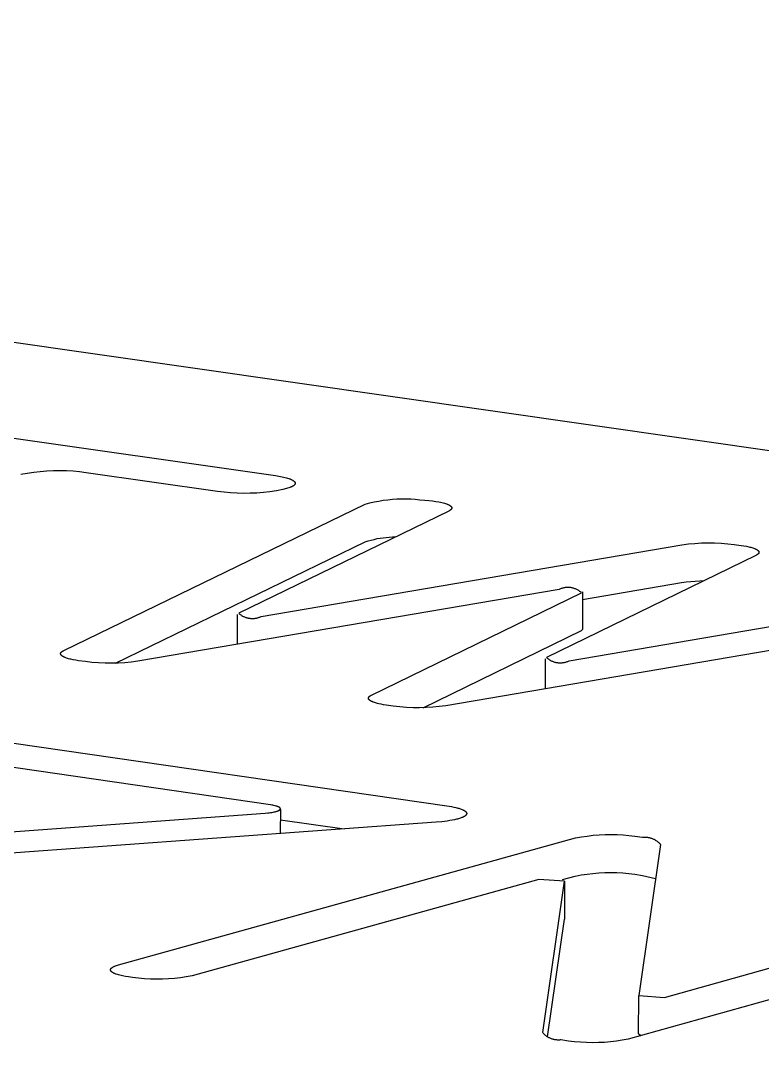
# Model space of a CAD drawing. Header units: millimetres. Extents: x -1283 to 2747, y -259 to 2557.
# Drawn here: x -11.62 to 5.67, y 884.06 to 908.29 of the extents above; entities that cross this region are included whole.
import ezdxf

# ---------------------------------------------------------------- set-up
doc = ezdxf.new("R2010")
doc.units = ezdxf.units.MM
doc.header["$MEASUREMENT"] = 0
doc.layers.add('Utwórz2D linie widoczne', color=7, linetype='Continuous', true_color=0x000000)

msp = doc.modelspace()

# ---------------------------------------------------------------- linework, layer by layer
at = {"layer": 'Utwórz2D linie widoczne'}
for p, q in [((133.445, 880.015), (-137.206, 918.732)), ((-15.465, 899.093), (-5.681, 897.689)), ((-11.473, 897.74), (-11.624, 897.712)), ((-11.322, 897.762), (-11.473, 897.74)), ((-11.169, 897.78), (-11.322, 897.762)), ((-11.017, 897.792), (-11.169, 897.78)), ((-10.864, 897.799), (-11.017, 897.792)), ((-10.71, 897.801), (-10.864, 897.799)), ((-10.557, 897.798), (-10.71, 897.801)), ((-10.404, 897.79), (-10.557, 897.798)), ((-10.251, 897.777), (-10.404, 897.79)), ((-10.099, 897.758), (-10.251, 897.777)), ((-7.035, 897.318), (-10.099, 897.758)), ((-5.681, 897.689), (-5.604, 897.677)), ((-5.604, 897.677), (-5.53, 897.663)), ((-5.53, 897.663), (-5.495, 897.656)), ((-5.495, 897.656), (-5.461, 897.647)), ((-5.461, 897.647), (-5.428, 897.639)), ((-5.428, 897.639), (-5.398, 897.63)), ((-5.398, 897.63), (-5.369, 897.621)), ((-5.372, 897.404), (-5.398, 897.395)), ((-5.347, 897.412), (-5.372, 897.404)), ((-5.369, 897.621), (-5.356, 897.616)), ((-5.356, 897.616), (-5.343, 897.611)), ((-5.336, 897.417), (-5.347, 897.412)), ((-5.343, 897.611), (-5.331, 897.606)), ((-5.324, 897.421), (-5.336, 897.417)), ((-5.331, 897.606), (-5.319, 897.601)), ((-5.314, 897.426), (-5.324, 897.421)), ((-5.319, 897.601), (-5.308, 897.596)), ((-5.304, 897.431), (-5.314, 897.426)), ((-5.308, 897.596), (-5.297, 897.591)), ((-5.294, 897.436), (-5.304, 897.431)), ((-5.297, 897.591), (-5.287, 897.586)), ((-5.285, 897.44), (-5.294, 897.436)), ((-5.287, 897.586), (-5.283, 897.583)), ((-5.276, 897.445), (-5.285, 897.44)), ((-5.283, 897.583), (-5.278, 897.581)), ((-5.278, 897.581), (-5.274, 897.578)), ((-5.272, 897.448), (-5.276, 897.445)), ((-5.274, 897.578), (-5.27, 897.575)), ((-5.268, 897.45), (-5.272, 897.448)), ((-5.27, 897.575), (-5.266, 897.573)), ((-5.264, 897.453), (-5.268, 897.45)), ((-5.266, 897.573), (-5.262, 897.57)), ((-5.261, 897.455), (-5.264, 897.453)), ((-5.262, 897.57), (-5.258, 897.567)), ((-5.257, 897.458), (-5.261, 897.455)), ((-5.258, 897.567), (-5.255, 897.564)), ((-5.254, 897.461), (-5.257, 897.458)), ((-5.255, 897.564), (-5.251, 897.562)), ((-5.251, 897.463), (-5.254, 897.461)), ((-5.251, 897.562), (-5.248, 897.559)), ((-5.248, 897.466), (-5.251, 897.463)), ((-5.248, 897.559), (-5.245, 897.556)), ((-5.245, 897.468), (-5.248, 897.466)), ((-5.245, 897.556), (-5.242, 897.554)), ((-5.242, 897.471), (-5.245, 897.468)), ((-5.242, 897.554), (-5.241, 897.552)), ((-5.24, 897.474), (-5.242, 897.471)), ((-5.241, 897.552), (-5.24, 897.551)), ((-5.24, 897.551), (-5.238, 897.549)), ((-5.238, 897.475), (-5.24, 897.474)), ((-5.238, 897.549), (-5.237, 897.548)), ((-5.237, 897.476), (-5.238, 897.475)), ((-5.237, 897.548), (-5.236, 897.547)), ((-5.236, 897.478), (-5.237, 897.476)), ((-5.236, 897.547), (-5.235, 897.545)), ((-5.235, 897.479), (-5.236, 897.478)), ((-5.235, 897.545), (-5.234, 897.544)), ((-5.234, 897.48), (-5.235, 897.479)), ((-5.234, 897.544), (-5.233, 897.542)), ((-5.233, 897.482), (-5.234, 897.48)), ((-5.233, 897.542), (-5.232, 897.541)), ((-5.232, 897.483), (-5.233, 897.482)), ((-5.232, 897.541), (-5.231, 897.54)), ((-5.231, 897.484), (-5.232, 897.483)), ((-5.231, 897.54), (-5.23, 897.538)), ((-5.23, 897.486), (-5.231, 897.484)), ((-5.23, 897.538), (-5.229, 897.537)), ((-5.229, 897.489), (-5.23, 897.487)), ((-5.23, 897.487), (-5.23, 897.486)), ((-5.229, 897.537), (-5.229, 897.536)), ((-5.229, 897.536), (-5.228, 897.534)), ((-5.228, 897.49), (-5.229, 897.489)), ((-5.228, 897.534), (-5.227, 897.533)), ((-5.227, 897.491), (-5.228, 897.49)), ((-5.227, 897.533), (-5.226, 897.531)), ((-5.226, 897.494), (-5.227, 897.493)), ((-5.227, 897.493), (-5.227, 897.491)), ((-5.226, 897.531), (-5.226, 897.53)), ((-5.226, 897.53), (-5.225, 897.529)), ((-5.225, 897.495), (-5.226, 897.494)), ((-5.225, 897.529), (-5.225, 897.527)), ((-5.225, 897.527), (-5.224, 897.526)), ((-5.224, 897.498), (-5.225, 897.497)), ((-5.225, 897.497), (-5.225, 897.495)), ((-5.224, 897.526), (-5.224, 897.524)), ((-5.224, 897.524), (-5.224, 897.523)), ((-5.224, 897.523), (-5.223, 897.522)), ((-5.223, 897.502), (-5.224, 897.501)), ((-5.224, 897.501), (-5.224, 897.499)), ((-5.224, 897.499), (-5.224, 897.498)), ((-5.223, 897.522), (-5.223, 897.52)), ((-5.223, 897.52), (-5.223, 897.519)), ((-5.223, 897.519), (-5.222, 897.517)), ((-5.222, 897.508), (-5.223, 897.506)), ((-5.223, 897.506), (-5.223, 897.505)), ((-5.223, 897.505), (-5.223, 897.504)), ((-5.223, 897.504), (-5.223, 897.502)), ((-5.222, 897.517), (-5.222, 897.516)), ((-5.222, 897.516), (-5.222, 897.515)), ((-5.222, 897.515), (-5.222, 897.513)), ((-5.222, 897.513), (-5.222, 897.512)), ((-5.222, 897.512), (-5.222, 897.511)), ((-5.222, 897.511), (-5.222, 897.509)), ((-5.222, 897.509), (-5.222, 897.508)), ((-6.883, 897.3), (-7.035, 897.318)), ((-6.73, 897.286), (-6.883, 897.3)), ((-6.577, 897.278), (-6.73, 897.286)), ((-6.424, 897.275), (-6.577, 897.278)), ((-6.27, 897.277), (-6.424, 897.275)), ((-6.117, 897.284), (-6.27, 897.277)), ((-5.964, 897.297), (-6.117, 897.284)), ((-5.812, 897.314), (-5.964, 897.297)), ((-5.66, 897.337), (-5.812, 897.314)), ((-5.509, 897.364), (-5.66, 897.337)), ((-5.425, 897.388), (-5.509, 897.364)), ((-5.398, 897.395), (-5.425, 897.388)), ((-10.622, 893.611), (-3.587, 897.024)), ((-3.587, 897.024), (-3.484, 897.052)), ((-3.484, 897.052), (-3.379, 897.076)), ((-3.379, 897.076), (-3.274, 897.097)), ((-3.274, 897.097), (-3.169, 897.114)), ((-3.169, 897.114), (-3.063, 897.128)), ((-3.063, 897.128), (-2.956, 897.139)), ((-2.956, 897.139), (-2.849, 897.146)), ((-2.849, 897.146), (-2.742, 897.149)), ((-2.742, 897.149), (-2.635, 897.149)), ((-2.635, 897.149), (-2.528, 897.146)), ((-2.528, 897.146), (-2.421, 897.139)), ((-2.421, 897.139), (-2.315, 897.128)), ((-2.315, 897.128), (-2.195, 897.119)), ((-2.195, 897.119), (-2.108, 897.111)), ((-2.108, 897.111), (-2.023, 897.101)), ((-2.023, 897.101), (-1.944, 897.089)), ((-1.944, 897.089), (-1.869, 897.076)), ((-1.869, 897.076), (-1.835, 897.069)), ((-1.835, 897.069), (-1.802, 897.062)), ((-1.802, 897.062), (-1.771, 897.054)), ((-1.771, 897.054), (-1.743, 897.046)), ((-1.743, 897.046), (-1.716, 897.038)), ((-1.716, 897.038), (-1.692, 897.03)), ((-1.692, 897.03), (-1.68, 897.026)), ((-1.68, 897.026), (-1.669, 897.021)), ((-1.669, 897.021), (-1.659, 897.017)), ((-1.659, 897.017), (-1.65, 897.013)), ((-1.65, 897.013), (-1.64, 897.008)), ((-1.64, 897.008), (-1.632, 897.004)), ((-1.632, 897.004), (-1.624, 896.999)), ((-1.624, 896.999), (-1.62, 896.997)), ((-1.62, 896.997), (-1.616, 896.995)), ((-1.616, 896.995), (-1.612, 896.993)), ((-1.612, 896.993), (-1.609, 896.99)), ((-1.609, 896.99), (-1.606, 896.988)), ((-1.606, 896.988), (-1.602, 896.986)), ((-1.602, 896.986), (-1.599, 896.983)), ((-1.599, 896.983), (-1.596, 896.981)), ((-1.596, 896.981), (-1.594, 896.979)), ((-1.594, 896.979), (-1.591, 896.976)), ((-1.591, 896.976), (-1.589, 896.974)), ((-1.589, 896.974), (-1.586, 896.972)), ((-1.586, 896.972), (-1.585, 896.97)), ((-1.585, 896.97), (-1.584, 896.969)), ((-1.584, 896.969), (-1.583, 896.968)), ((-1.583, 896.968), (-1.582, 896.967)), ((-1.582, 896.967), (-1.581, 896.966)), ((-1.581, 896.966), (-1.58, 896.964)), ((-1.58, 896.964), (-1.579, 896.963)), ((-1.579, 896.963), (-1.578, 896.962)), ((-1.578, 896.962), (-1.578, 896.961)), ((-1.578, 896.961), (-1.577, 896.96)), ((-1.577, 896.96), (-1.576, 896.958)), ((-1.576, 896.958), (-1.575, 896.957)), ((-1.575, 896.957), (-1.575, 896.956)), ((-1.575, 896.956), (-1.574, 896.955)), ((-1.574, 896.955), (-1.573, 896.954)), ((-1.573, 896.918), (-1.574, 896.917)), ((-1.573, 896.954), (-1.573, 896.952)), ((-1.573, 896.952), (-1.572, 896.951)), ((-1.572, 896.92), (-1.573, 896.918)), ((-1.572, 896.951), (-1.572, 896.95)), ((-1.572, 896.95), (-1.571, 896.949)), ((-1.571, 896.923), (-1.572, 896.922)), ((-1.572, 896.922), (-1.572, 896.921)), ((-1.572, 896.921), (-1.572, 896.92)), ((-1.571, 896.949), (-1.571, 896.948)), ((-1.571, 896.948), (-1.571, 896.946)), ((-1.571, 896.946), (-1.57, 896.945)), ((-1.57, 896.926), (-1.571, 896.924)), ((-1.571, 896.924), (-1.571, 896.923)), ((-1.57, 896.945), (-1.57, 896.944)), ((-1.57, 896.944), (-1.57, 896.943)), ((-1.57, 896.943), (-1.57, 896.941)), ((-1.57, 896.941), (-1.569, 896.94)), ((-1.569, 896.93), (-1.57, 896.929)), ((-1.57, 896.929), (-1.57, 896.928)), ((-1.57, 896.928), (-1.57, 896.927)), ((-1.57, 896.927), (-1.57, 896.926)), ((-1.569, 896.94), (-1.569, 896.939)), ((-1.569, 896.939), (-1.569, 896.938)), ((-1.569, 896.938), (-1.569, 896.937)), ((-1.569, 896.937), (-1.569, 896.935)), ((-1.569, 896.935), (-1.569, 896.934)), ((-1.569, 896.934), (-1.569, 896.933)), ((-1.569, 896.933), (-1.569, 896.932)), ((-1.569, 896.932), (-1.569, 896.93)), ((-1.641, 896.863), (-6.541, 894.481)), ((-1.632, 896.867), (-1.641, 896.863)), ((-1.624, 896.872), (-1.632, 896.867)), ((-1.62, 896.874), (-1.624, 896.872)), ((-1.616, 896.876), (-1.62, 896.874)), ((-1.613, 896.878), (-1.616, 896.876)), ((-1.609, 896.881), (-1.613, 896.878)), ((-1.606, 896.883), (-1.609, 896.881)), ((-1.603, 896.885), (-1.606, 896.883)), ((-1.6, 896.888), (-1.603, 896.885)), ((-1.597, 896.89), (-1.6, 896.888)), ((-1.594, 896.892), (-1.597, 896.89)), ((-1.591, 896.895), (-1.594, 896.892)), ((-1.589, 896.897), (-1.591, 896.895)), ((-1.587, 896.899), (-1.589, 896.897)), ((-1.584, 896.902), (-1.587, 896.899)), ((-1.583, 896.903), (-1.584, 896.902)), ((-1.582, 896.904), (-1.583, 896.903)), ((-1.581, 896.905), (-1.582, 896.904)), ((-1.58, 896.906), (-1.581, 896.905)), ((-1.579, 896.908), (-1.58, 896.906)), ((-1.578, 896.91), (-1.579, 896.909)), ((-1.579, 896.909), (-1.579, 896.908)), ((-1.577, 896.911), (-1.578, 896.91)), ((-1.576, 896.912), (-1.577, 896.911)), ((-1.575, 896.914), (-1.576, 896.912)), ((-1.574, 896.916), (-1.575, 896.915)), ((-1.575, 896.915), (-1.575, 896.914)), ((-1.574, 896.917), (-1.574, 896.916)), ((-3.453, 896.187), (-3.383, 896.204)), ((-3.383, 896.204), (-3.313, 896.22)), ((-3.313, 896.22), (-3.242, 896.233)), ((-3.242, 896.233), (-3.17, 896.243)), ((-3.17, 896.243), (-3.099, 896.251)), ((-3.099, 896.251), (-3.027, 896.256)), ((-3.027, 896.256), (-2.954, 896.259)), ((-2.954, 896.259), (-2.882, 896.26)), ((-9.415, 893.316), (-3.591, 896.144)), ((-6.02, 894.406), (3.798, 896.078)), ((-3.591, 896.144), (-3.523, 896.167)), ((-3.523, 896.167), (-3.453, 896.187)), ((3.798, 896.078), (3.95, 896.097)), ((3.95, 896.097), (4.102, 896.111)), ((4.102, 896.111), (4.255, 896.12)), ((4.255, 896.12), (4.408, 896.124)), ((4.408, 896.124), (4.561, 896.122)), ((4.561, 896.122), (4.714, 896.116)), ((4.714, 896.116), (4.867, 896.103)), ((4.867, 896.103), (5.019, 896.086)), ((5.019, 896.086), (5.181, 896.063)), ((5.181, 896.063), (5.243, 896.053)), ((5.243, 896.053), (5.302, 896.043)), ((5.302, 896.043), (5.357, 896.031)), ((5.357, 896.031), (5.383, 896.024)), ((5.383, 896.024), (5.408, 896.018)), ((5.408, 896.018), (5.432, 896.011)), ((5.432, 896.011), (5.455, 896.004)), ((5.455, 896.004), (5.476, 895.997)), ((5.476, 895.997), (5.495, 895.989)), ((5.495, 895.989), (5.505, 895.985)), ((5.505, 895.985), (5.513, 895.981)), ((5.513, 895.981), (5.522, 895.977)), ((5.522, 895.977), (5.53, 895.974)), ((5.53, 895.974), (5.537, 895.97)), ((5.537, 895.97), (5.544, 895.966)), ((5.544, 895.966), (5.551, 895.962)), ((5.551, 895.962), (5.554, 895.959)), ((5.554, 895.959), (5.557, 895.957)), ((5.557, 895.957), (5.56, 895.955)), ((5.56, 895.955), (5.563, 895.953)), ((5.563, 895.953), (5.566, 895.951)), ((5.566, 895.951), (5.569, 895.949)), ((5.569, 895.949), (5.571, 895.947)), ((5.526, 895.83), (0.643, 893.448)), ((5.533, 895.833), (5.526, 895.83)), ((5.54, 895.837), (5.533, 895.833)), ((5.546, 895.84), (5.54, 895.837)), ((5.552, 895.844), (5.546, 895.84)), ((5.558, 895.848), (5.552, 895.844)), ((5.561, 895.85), (5.558, 895.848)), ((5.563, 895.852), (5.561, 895.85)), ((5.566, 895.853), (5.563, 895.852)), ((5.568, 895.855), (5.566, 895.853)), ((5.571, 895.857), (5.568, 895.855)), ((5.571, 895.947), (5.574, 895.945)), ((5.573, 895.859), (5.571, 895.857)), ((5.575, 895.861), (5.573, 895.859)), ((5.574, 895.945), (5.576, 895.943)), ((5.577, 895.863), (5.575, 895.861)), ((5.576, 895.943), (5.578, 895.941)), ((5.579, 895.865), (5.577, 895.863)), ((5.578, 895.941), (5.58, 895.939)), ((5.581, 895.867), (5.579, 895.865)), ((5.58, 895.939), (5.582, 895.937)), ((5.583, 895.869), (5.581, 895.867)), ((5.582, 895.937), (5.584, 895.935)), ((5.585, 895.871), (5.583, 895.869)), ((5.584, 895.935), (5.586, 895.933)), ((5.586, 895.873), (5.585, 895.871)), ((5.586, 895.933), (5.586, 895.932)), ((5.586, 895.932), (5.587, 895.931)), ((5.588, 895.875), (5.586, 895.873)), ((5.587, 895.931), (5.588, 895.929)), ((5.588, 895.929), (5.589, 895.928)), ((5.589, 895.877), (5.588, 895.876)), ((5.588, 895.876), (5.588, 895.875)), ((5.589, 895.928), (5.589, 895.927)), ((5.589, 895.927), (5.59, 895.926)), ((5.59, 895.878), (5.589, 895.877)), ((5.59, 895.926), (5.591, 895.925)), ((5.591, 895.88), (5.59, 895.879)), ((5.59, 895.879), (5.59, 895.878)), ((5.591, 895.925), (5.591, 895.924)), ((5.591, 895.924), (5.592, 895.923)), ((5.592, 895.882), (5.591, 895.881)), ((5.591, 895.881), (5.591, 895.88)), ((5.592, 895.923), (5.592, 895.922)), ((5.592, 895.922), (5.593, 895.921)), ((5.593, 895.883), (5.592, 895.882)), ((5.593, 895.921), (5.593, 895.92)), ((5.593, 895.92), (5.594, 895.919)), ((5.594, 895.885), (5.593, 895.884)), ((5.593, 895.884), (5.593, 895.883)), ((5.594, 895.919), (5.594, 895.918)), ((5.594, 895.918), (5.595, 895.917)), ((5.595, 895.888), (5.594, 895.887)), ((5.594, 895.887), (5.594, 895.886)), ((5.594, 895.886), (5.594, 895.885)), ((5.595, 895.917), (5.595, 895.916)), ((5.595, 895.916), (5.595, 895.915)), ((5.595, 895.915), (5.596, 895.914)), ((5.596, 895.89), (5.595, 895.889)), ((5.595, 895.889), (5.595, 895.888)), ((5.596, 895.914), (5.596, 895.913)), ((5.596, 895.913), (5.596, 895.912)), ((5.596, 895.912), (5.597, 895.911)), ((5.597, 895.894), (5.596, 895.893)), ((5.596, 895.893), (5.596, 895.892)), ((5.596, 895.892), (5.596, 895.891)), ((5.596, 895.891), (5.596, 895.89)), ((5.597, 895.911), (5.597, 895.91)), ((5.597, 895.91), (5.597, 895.909)), ((5.597, 895.909), (5.597, 895.908)), ((5.597, 895.908), (5.597, 895.907)), ((5.597, 895.907), (5.597, 895.905)), ((5.597, 895.905), (5.597, 895.904)), ((5.597, 895.904), (5.597, 895.903)), ((5.597, 895.903), (5.597, 895.902)), ((5.597, 895.902), (5.597, 895.901)), ((5.597, 895.901), (5.597, 895.9)), ((5.597, 895.9), (5.597, 895.899)), ((5.597, 895.899), (5.597, 895.898)), ((5.597, 895.898), (5.597, 895.897)), ((5.597, 895.897), (5.597, 895.896)), ((5.597, 895.896), (5.597, 895.895)), ((5.597, 895.895), (5.597, 895.894)), ((3.898, 895.212), (4.004, 895.224)), ((4.004, 895.224), (4.11, 895.233)), ((4.11, 895.233), (4.216, 895.239)), ((4.216, 895.239), (4.322, 895.242)), ((0.936, 895.036), (-8.893, 893.361)), ((0.951, 895.043), (0.936, 895.036)), ((0.966, 895.049), (0.951, 895.043)), ((0.981, 895.055), (0.966, 895.049)), ((0.997, 895.061), (0.981, 895.055)), ((1.013, 895.065), (0.997, 895.061)), ((1.028, 895.07), (1.013, 895.065)), ((1.045, 895.073), (1.028, 895.07)), ((1.061, 895.076), (1.045, 895.073)), ((1.077, 895.079), (1.061, 895.076)), ((1.093, 895.081), (1.077, 895.079)), ((1.11, 895.082), (1.093, 895.081)), ((1.126, 895.083), (1.11, 895.082)), ((1.143, 895.083), (1.126, 895.083)), ((1.159, 895.083), (1.143, 895.083)), ((1.175, 895.082), (1.159, 895.083)), ((1.166, 893.373), (10.992, 895.051)), ((1.192, 895.08), (1.175, 895.082)), ((1.208, 895.078), (1.192, 895.08)), ((1.224, 895.076), (1.208, 895.078)), ((1.241, 895.073), (1.224, 895.076)), ((1.257, 895.069), (1.241, 895.073)), ((1.273, 895.064), (1.257, 895.069)), ((1.288, 895.06), (1.273, 895.064)), ((1.304, 895.054), (1.288, 895.06)), ((1.319, 895.048), (1.304, 895.054)), ((1.334, 895.042), (1.319, 895.048)), ((1.349, 895.035), (1.334, 895.042)), ((1.364, 895.027), (1.349, 895.035)), ((1.378, 895.019), (1.364, 895.027)), ((1.392, 895.011), (1.378, 895.019)), ((1.406, 895.002), (1.392, 895.011)), ((1.42, 894.992), (1.406, 895.002)), ((1.433, 894.982), (1.42, 894.992)), ((1.445, 894.972), (1.433, 894.982)), ((1.482, 894.982), (1.477, 894.105)), ((1.481, 894.803), (3.793, 895.197)), ((3.793, 895.197), (3.898, 895.212)), ((-3.441, 892.575), (1.458, 894.961)), ((1.458, 894.961), (1.445, 894.972)), ((12.39, 894.731), (-1.708, 892.325)), ((-6.569, 893.757), (-6.566, 894.455)), ((-6.541, 894.481), (-6.529, 894.471)), ((-6.529, 894.471), (-6.517, 894.46)), ((-6.517, 894.46), (-6.504, 894.451)), ((-6.504, 894.451), (-6.491, 894.441)), ((-6.491, 894.441), (-6.478, 894.433)), ((-6.478, 894.433), (-6.464, 894.424)), ((-6.464, 894.424), (-6.45, 894.416)), ((-6.45, 894.416), (-6.436, 894.409)), ((-6.436, 894.409), (-6.422, 894.402)), ((-6.422, 894.402), (-6.407, 894.396)), ((-6.407, 894.396), (-6.392, 894.39)), ((-6.392, 894.39), (-6.377, 894.384)), ((-6.377, 894.384), (-6.362, 894.379)), ((-6.362, 894.379), (-6.347, 894.375)), ((-6.347, 894.375), (-6.331, 894.371)), ((-6.331, 894.371), (-6.316, 894.368)), ((-6.316, 894.368), (-6.3, 894.365)), ((-6.3, 894.365), (-6.284, 894.363)), ((-6.284, 894.363), (-6.268, 894.361)), ((-6.268, 894.361), (-6.252, 894.36)), ((-6.252, 894.36), (-6.236, 894.359)), ((-6.236, 894.359), (-6.22, 894.359)), ((-6.22, 894.359), (-6.204, 894.359)), ((-6.204, 894.359), (-6.188, 894.36)), ((-6.188, 894.36), (-6.172, 894.362)), ((-6.172, 894.362), (-6.157, 894.364)), ((-6.157, 894.364), (-6.141, 894.366)), ((-6.141, 894.366), (-6.125, 894.37)), ((-6.125, 894.37), (-6.11, 894.373)), ((-6.11, 894.373), (-6.094, 894.377)), ((-6.094, 894.377), (-6.079, 894.382)), ((-6.079, 894.382), (-6.064, 894.387)), ((-6.064, 894.387), (-6.049, 894.393)), ((-6.049, 894.393), (-6.034, 894.399)), ((-6.034, 894.399), (-6.02, 894.406)), ((-2.239, 892.279), (1.453, 894.079)), ((1.453, 894.079), (1.477, 894.105)), ((-10.695, 893.544), (-10.694, 893.545)), ((-10.695, 893.543), (-10.695, 893.544)), ((-10.695, 893.542), (-10.695, 893.543)), ((-10.695, 893.541), (-10.695, 893.542)), ((-10.695, 893.54), (-10.695, 893.541)), ((-10.695, 893.539), (-10.695, 893.54)), ((-10.695, 893.538), (-10.695, 893.539)), ((-10.695, 893.537), (-10.695, 893.538)), ((-10.695, 893.536), (-10.695, 893.537)), ((-10.695, 893.535), (-10.695, 893.536)), ((-10.695, 893.533), (-10.695, 893.535)), ((-10.695, 893.532), (-10.695, 893.533)), ((-10.695, 893.531), (-10.695, 893.532)), ((-10.695, 893.53), (-10.695, 893.531)), ((-10.694, 893.529), (-10.695, 893.53)), ((-10.694, 893.548), (-10.693, 893.549)), ((-10.694, 893.547), (-10.694, 893.548)), ((-10.694, 893.546), (-10.694, 893.547)), ((-10.694, 893.545), (-10.694, 893.546)), ((-10.694, 893.528), (-10.694, 893.529)), ((-10.694, 893.527), (-10.694, 893.528)), ((-10.694, 893.526), (-10.694, 893.527)), ((-10.693, 893.551), (-10.692, 893.552)), ((-10.693, 893.55), (-10.693, 893.551)), ((-10.693, 893.549), (-10.693, 893.55)), ((-10.692, 893.553), (-10.691, 893.554)), ((-10.692, 893.552), (-10.692, 893.553)), ((-10.691, 893.555), (-10.69, 893.556)), ((-10.691, 893.554), (-10.691, 893.555)), ((-10.69, 893.557), (-10.689, 893.558)), ((-10.69, 893.556), (-10.69, 893.557)), ((-10.689, 893.559), (-10.688, 893.56)), ((-10.689, 893.558), (-10.689, 893.559)), ((-10.688, 893.561), (-10.687, 893.562)), ((-10.688, 893.56), (-10.688, 893.561)), ((-10.687, 893.562), (-10.686, 893.563)), ((-10.686, 893.564), (-10.685, 893.565)), ((-10.686, 893.563), (-10.686, 893.564)), ((-10.685, 893.565), (-10.683, 893.567)), ((-10.683, 893.567), (-10.682, 893.569)), ((-10.682, 893.569), (-10.68, 893.571)), ((-10.68, 893.571), (-10.678, 893.573)), ((-10.678, 893.573), (-10.676, 893.575)), ((-10.676, 893.575), (-10.674, 893.577)), ((-10.674, 893.577), (-10.672, 893.579)), ((-10.672, 893.579), (-10.67, 893.581)), ((-10.67, 893.581), (-10.668, 893.583)), ((-10.668, 893.583), (-10.665, 893.585)), ((-10.665, 893.585), (-10.663, 893.587)), ((-10.663, 893.587), (-10.66, 893.589)), ((-10.66, 893.589), (-10.657, 893.591)), ((-10.657, 893.591), (-10.655, 893.593)), ((-10.655, 893.593), (-10.649, 893.596)), ((-10.649, 893.596), (-10.643, 893.6)), ((-10.643, 893.6), (-10.636, 893.604)), ((-10.636, 893.604), (-10.63, 893.607)), ((-10.63, 893.607), (-10.622, 893.611)), ((-10.693, 893.525), (-10.694, 893.526)), ((-10.693, 893.524), (-10.693, 893.525)), ((-10.693, 893.523), (-10.693, 893.524)), ((-10.692, 893.522), (-10.693, 893.523)), ((-10.692, 893.521), (-10.692, 893.522)), ((-10.691, 893.52), (-10.692, 893.521)), ((-10.691, 893.519), (-10.691, 893.52)), ((-10.69, 893.518), (-10.691, 893.519)), ((-10.69, 893.517), (-10.69, 893.518)), ((-10.689, 893.516), (-10.69, 893.517)), ((-10.689, 893.515), (-10.689, 893.516)), ((-10.688, 893.514), (-10.689, 893.515)), ((-10.687, 893.512), (-10.688, 893.514)), ((-10.687, 893.511), (-10.687, 893.512)), ((-10.686, 893.51), (-10.687, 893.511)), ((-10.685, 893.509), (-10.686, 893.51)), ((-10.685, 893.508), (-10.685, 893.509)), ((-10.684, 893.507), (-10.685, 893.508)), ((-10.682, 893.505), (-10.684, 893.507)), ((-10.68, 893.503), (-10.682, 893.505)), ((-10.678, 893.501), (-10.68, 893.503)), ((-10.676, 893.499), (-10.678, 893.501)), ((-10.674, 893.497), (-10.676, 893.499)), ((-10.672, 893.495), (-10.674, 893.497)), ((-10.67, 893.493), (-10.672, 893.495)), ((-10.667, 893.491), (-10.67, 893.493)), ((-10.665, 893.488), (-10.667, 893.491)), ((-10.662, 893.486), (-10.665, 893.488)), ((-10.659, 893.484), (-10.662, 893.486)), ((-10.656, 893.482), (-10.659, 893.484)), ((-10.653, 893.48), (-10.656, 893.482)), ((-10.65, 893.478), (-10.653, 893.48)), ((-10.643, 893.474), (-10.65, 893.478)), ((-10.636, 893.47), (-10.643, 893.474)), ((-10.629, 893.466), (-10.636, 893.47)), ((-10.621, 893.462), (-10.629, 893.466)), ((-10.612, 893.458), (-10.621, 893.462)), ((-10.604, 893.454), (-10.612, 893.458)), ((-10.594, 893.45), (-10.604, 893.454)), ((-10.585, 893.447), (-10.594, 893.45)), ((-10.575, 893.443), (-10.585, 893.447)), ((-10.554, 893.436), (-10.575, 893.443)), ((-10.531, 893.428), (-10.554, 893.436)), ((-10.508, 893.422), (-10.531, 893.428)), ((-10.483, 893.415), (-10.508, 893.422)), ((-10.456, 893.409), (-10.483, 893.415)), ((-10.401, 893.397), (-10.456, 893.409)), ((-10.342, 893.386), (-10.401, 893.397)), ((-10.281, 893.376), (-10.342, 893.386)), ((-10.118, 893.353), (-10.281, 893.376)), ((-9.965, 893.335), (-10.118, 893.353)), ((-9.812, 893.323), (-9.965, 893.335)), ((-9.659, 893.316), (-9.812, 893.323)), ((-9.505, 893.315), (-9.659, 893.316)), ((-9.351, 893.318), (-9.505, 893.315)), ((-9.198, 893.327), (-9.351, 893.318)), ((-9.045, 893.342), (-9.198, 893.327)), ((-8.893, 893.361), (-9.045, 893.342)), ((0.616, 892.721), (0.619, 893.422)), ((0.643, 893.448), (0.655, 893.437)), ((0.655, 893.437), (0.668, 893.427)), ((0.668, 893.427), (0.681, 893.417)), ((0.681, 893.417), (0.695, 893.408)), ((0.695, 893.408), (0.709, 893.399)), ((0.709, 893.399), (0.723, 893.39)), ((0.723, 893.39), (0.737, 893.382)), ((0.737, 893.382), (0.752, 893.374)), ((0.752, 893.374), (0.767, 893.367)), ((0.767, 893.367), (0.782, 893.361)), ((0.782, 893.361), (0.797, 893.355)), ((0.797, 893.355), (0.813, 893.35)), ((0.813, 893.35), (0.829, 893.345)), ((0.829, 893.345), (0.845, 893.34)), ((0.845, 893.34), (0.861, 893.337)), ((0.861, 893.337), (0.877, 893.333)), ((0.877, 893.333), (0.893, 893.331)), ((0.893, 893.331), (0.909, 893.329)), ((0.909, 893.329), (0.926, 893.327)), ((0.926, 893.327), (0.942, 893.326)), ((0.942, 893.326), (0.959, 893.326)), ((0.959, 893.326), (0.975, 893.326)), ((0.975, 893.326), (0.992, 893.327)), ((0.992, 893.327), (1.008, 893.328)), ((1.008, 893.328), (1.025, 893.33)), ((1.025, 893.33), (1.041, 893.333)), ((1.041, 893.333), (1.057, 893.336)), ((1.057, 893.336), (1.073, 893.34)), ((1.073, 893.34), (1.089, 893.344)), ((1.089, 893.344), (1.105, 893.348)), ((1.105, 893.348), (1.121, 893.354)), ((1.121, 893.354), (1.136, 893.36)), ((1.136, 893.36), (1.151, 893.366)), ((1.151, 893.366), (1.166, 893.373)), ((-3.473, 892.557), (-3.468, 892.56)), ((-3.468, 892.56), (-3.462, 892.564)), ((-3.462, 892.564), (-3.455, 892.568)), ((-3.455, 892.568), (-3.448, 892.571)), ((-3.448, 892.571), (-3.441, 892.575)), ((-3.514, 892.506), (-3.513, 892.507)), ((-3.514, 892.505), (-3.514, 892.506)), ((-3.514, 892.504), (-3.514, 892.505)), ((-3.514, 892.503), (-3.514, 892.504)), ((-3.514, 892.502), (-3.514, 892.503)), ((-3.514, 892.501), (-3.514, 892.502)), ((-3.514, 892.5), (-3.514, 892.501)), ((-3.514, 892.499), (-3.514, 892.5)), ((-3.514, 892.497), (-3.514, 892.499)), ((-3.513, 892.496), (-3.514, 892.497)), ((-3.513, 892.511), (-3.512, 892.512)), ((-3.513, 892.51), (-3.513, 892.511)), ((-3.513, 892.509), (-3.513, 892.51)), ((-3.513, 892.508), (-3.513, 892.509)), ((-3.513, 892.507), (-3.513, 892.508)), ((-3.513, 892.495), (-3.513, 892.496)), ((-3.513, 892.494), (-3.513, 892.495)), ((-3.513, 892.493), (-3.513, 892.494)), ((-3.513, 892.492), (-3.513, 892.493)), ((-3.512, 892.491), (-3.513, 892.492)), ((-3.512, 892.514), (-3.511, 892.515)), ((-3.512, 892.513), (-3.512, 892.514)), ((-3.512, 892.512), (-3.512, 892.513)), ((-3.512, 892.49), (-3.512, 892.491)), ((-3.512, 892.489), (-3.512, 892.49)), ((-3.512, 892.488), (-3.512, 892.489)), ((-3.511, 892.487), (-3.512, 892.488)), ((-3.511, 892.517), (-3.51, 892.518)), ((-3.511, 892.516), (-3.511, 892.517)), ((-3.511, 892.515), (-3.511, 892.516)), ((-3.511, 892.486), (-3.511, 892.487)), ((-3.51, 892.485), (-3.511, 892.486)), ((-3.51, 892.519), (-3.509, 892.52)), ((-3.51, 892.518), (-3.51, 892.519)), ((-3.51, 892.484), (-3.51, 892.485)), ((-3.509, 892.483), (-3.51, 892.484)), ((-3.509, 892.521), (-3.508, 892.522)), ((-3.509, 892.52), (-3.509, 892.521)), ((-3.509, 892.482), (-3.509, 892.483)), ((-3.508, 892.481), (-3.509, 892.482)), ((-3.508, 892.523), (-3.507, 892.524)), ((-3.508, 892.522), (-3.508, 892.523)), ((-3.508, 892.48), (-3.508, 892.481)), ((-3.507, 892.479), (-3.508, 892.48)), ((-3.507, 892.524), (-3.506, 892.525)), ((-3.507, 892.477), (-3.507, 892.479)), ((-3.506, 892.476), (-3.507, 892.477)), ((-3.506, 892.526), (-3.505, 892.527)), ((-3.506, 892.525), (-3.506, 892.526)), ((-3.505, 892.475), (-3.506, 892.476)), ((-3.505, 892.527), (-3.504, 892.528)), ((-3.504, 892.474), (-3.505, 892.475)), ((-3.504, 892.529), (-3.502, 892.531)), ((-3.504, 892.528), (-3.504, 892.529)), ((-3.504, 892.473), (-3.504, 892.474)), ((-3.503, 892.472), (-3.504, 892.473)), ((-3.502, 892.471), (-3.503, 892.472)), ((-3.502, 892.531), (-3.5, 892.533)), ((-3.5, 892.469), (-3.502, 892.471)), ((-3.5, 892.533), (-3.499, 892.535)), ((-3.499, 892.467), (-3.5, 892.469)), ((-3.499, 892.535), (-3.497, 892.537)), ((-3.497, 892.465), (-3.499, 892.467)), ((-3.497, 892.537), (-3.495, 892.539)), ((-3.495, 892.463), (-3.497, 892.465)), ((-3.495, 892.539), (-3.493, 892.541)), ((-3.492, 892.461), (-3.495, 892.463)), ((-3.493, 892.541), (-3.491, 892.543)), ((-3.49, 892.459), (-3.492, 892.461)), ((-3.491, 892.543), (-3.489, 892.545)), ((-3.488, 892.456), (-3.49, 892.459)), ((-3.489, 892.545), (-3.486, 892.547)), ((-3.485, 892.454), (-3.488, 892.456)), ((-3.486, 892.547), (-3.484, 892.549)), ((-3.483, 892.452), (-3.485, 892.454)), ((-3.484, 892.549), (-3.481, 892.551)), ((-3.48, 892.45), (-3.483, 892.452)), ((-3.481, 892.551), (-3.479, 892.553)), ((-3.477, 892.448), (-3.48, 892.45)), ((-3.479, 892.553), (-3.476, 892.555)), ((-3.474, 892.446), (-3.477, 892.448)), ((-3.476, 892.555), (-3.473, 892.557)), ((-3.471, 892.444), (-3.474, 892.446)), ((-3.468, 892.442), (-3.471, 892.444)), ((-3.461, 892.438), (-3.468, 892.442)), ((-3.454, 892.434), (-3.461, 892.438)), ((-3.447, 892.43), (-3.454, 892.434)), ((-3.439, 892.426), (-3.447, 892.43)), ((-3.43, 892.422), (-3.439, 892.426)), ((-3.421, 892.418), (-3.43, 892.422)), ((-3.412, 892.414), (-3.421, 892.418)), ((-3.403, 892.41), (-3.412, 892.414)), ((-3.393, 892.407), (-3.403, 892.41)), ((-3.371, 892.399), (-3.393, 892.407)), ((-3.349, 892.392), (-3.371, 892.399)), ((-3.325, 892.385), (-3.349, 892.392)), ((-3.3, 892.379), (-3.325, 892.385)), ((-3.274, 892.372), (-3.3, 892.379)), ((-3.218, 892.36), (-3.274, 892.372)), ((-3.159, 892.349), (-3.218, 892.36)), ((-3.098, 892.34), (-3.159, 892.349)), ((-2.934, 892.316), (-3.098, 892.34)), ((-2.781, 892.299), (-2.934, 892.316)), ((-1.708, 892.325), (-1.861, 892.305)), ((-2.628, 892.287), (-2.781, 892.299)), ((-2.474, 892.28), (-2.628, 892.287)), ((-2.321, 892.278), (-2.474, 892.28)), ((-2.167, 892.282), (-2.321, 892.278)), ((-2.014, 892.291), (-2.167, 892.282)), ((-1.861, 892.305), (-2.014, 892.291)), ((-11.786, 891.455), (-1.686, 889.994)), ((-5.799, 890.014), (-13.153, 891.079)), ((-5.771, 890.01), (-5.799, 890.014)), ((-5.744, 890.005), (-5.771, 890.01)), ((-5.718, 890), (-5.744, 890.005)), ((-5.693, 889.994), (-5.718, 890)), ((-5.67, 889.988), (-5.693, 889.994)), ((-5.659, 889.985), (-5.67, 889.988)), ((-5.649, 889.982), (-5.659, 889.985)), ((-5.64, 889.978), (-5.649, 889.982)), ((-5.63, 889.975), (-5.64, 889.978)), ((-5.622, 889.972), (-5.63, 889.975)), ((-5.614, 889.968), (-5.622, 889.972)), ((-5.61, 889.966), (-5.614, 889.968)), ((-5.607, 889.965), (-5.61, 889.966)), ((-5.603, 889.963), (-5.607, 889.965)), ((-5.6, 889.961), (-5.603, 889.963)), ((-5.597, 889.959), (-5.6, 889.961)), ((-5.594, 889.957), (-5.597, 889.959)), ((-5.591, 889.956), (-5.594, 889.957)), ((-5.594, 889.891), (-5.591, 889.893)), ((-5.588, 889.954), (-5.591, 889.956)), ((-5.591, 889.893), (-5.589, 889.894)), ((-5.589, 889.894), (-5.586, 889.896)), ((-5.586, 889.952), (-5.588, 889.954)), ((-5.585, 889.951), (-5.586, 889.952)), ((-5.586, 889.896), (-5.584, 889.898)), ((-5.584, 889.95), (-5.585, 889.951)), ((-5.582, 889.949), (-5.584, 889.95)), ((-5.584, 889.898), (-5.583, 889.899)), ((-5.583, 889.899), (-5.582, 889.9)), ((-5.581, 889.948), (-5.582, 889.949)), ((-5.582, 889.9), (-5.581, 889.9)), ((-5.58, 889.947), (-5.581, 889.948)), ((-5.581, 889.9), (-5.58, 889.901)), ((-5.579, 889.946), (-5.58, 889.947)), ((-5.58, 889.901), (-5.579, 889.902)), ((-5.578, 889.946), (-5.579, 889.946)), ((-5.579, 889.902), (-5.578, 889.903)), ((-5.578, 889.945), (-5.578, 889.946)), ((-5.577, 889.944), (-5.578, 889.945)), ((-5.578, 889.903), (-5.577, 889.904)), ((-5.576, 889.943), (-5.577, 889.944)), ((-5.577, 889.904), (-5.576, 889.905)), ((-5.575, 889.942), (-5.576, 889.943)), ((-5.576, 889.906), (-5.575, 889.907)), ((-5.576, 889.905), (-5.576, 889.906)), ((-5.574, 889.941), (-5.575, 889.942)), ((-5.575, 889.907), (-5.574, 889.907)), ((-5.574, 889.94), (-5.574, 889.941)), ((-5.573, 889.939), (-5.574, 889.94)), ((-5.574, 889.907), (-5.573, 889.908)), ((-5.572, 889.938), (-5.573, 889.939)), ((-5.573, 889.909), (-5.572, 889.91)), ((-5.573, 889.908), (-5.573, 889.909)), ((-5.572, 889.937), (-5.572, 889.938)), ((-5.571, 889.936), (-5.572, 889.937)), ((-5.572, 889.911), (-5.571, 889.912)), ((-5.572, 889.91), (-5.572, 889.911)), ((-5.571, 889.935), (-5.571, 889.936)), ((-5.57, 889.934), (-5.571, 889.935)), ((-5.571, 889.913), (-5.57, 889.914)), ((-5.571, 889.912), (-5.571, 889.913)), ((-5.57, 889.933), (-5.57, 889.934)), ((-5.57, 889.934), (-5.57, 889.934)), ((-5.57, 889.934), (-5.57, 889.934)), ((-5.569, 889.933), (-5.57, 889.933)), ((-5.568, 889.917), (-5.57, 889.345)), ((-5.57, 889.915), (-5.569, 889.916)), ((-5.57, 889.914), (-5.57, 889.915)), ((-5.57, 889.915), (-5.57, 889.915)), ((-5.57, 889.914), (-5.57, 889.914)), ((-5.569, 889.932), (-5.569, 889.933)), ((-5.569, 889.931), (-5.569, 889.932)), ((-5.569, 889.932), (-5.569, 889.932)), ((-5.569, 889.93), (-5.569, 889.931)), ((-5.569, 889.931), (-5.569, 889.931)), ((-5.568, 889.929), (-5.569, 889.93)), ((-5.569, 889.93), (-5.569, 889.93)), ((-5.569, 889.917), (-5.569, 889.918)), ((-5.569, 889.918), (-5.569, 889.918)), ((-5.569, 889.918), (-5.568, 889.918)), ((-5.569, 889.916), (-5.569, 889.917)), ((-5.569, 889.917), (-5.569, 889.917)), ((-5.569, 889.916), (-5.569, 889.916)), ((-5.568, 889.928), (-5.568, 889.929)), ((-5.568, 889.929), (-5.568, 889.929)), ((-5.568, 889.927), (-5.568, 889.928)), ((-5.568, 889.928), (-5.568, 889.928)), ((-5.568, 889.928), (-5.568, 889.928)), ((-5.568, 889.926), (-5.568, 889.927)), ((-5.568, 889.927), (-5.568, 889.927)), ((-5.568, 889.925), (-5.568, 889.926)), ((-5.568, 889.926), (-5.568, 889.926)), ((-5.568, 889.924), (-5.568, 889.925)), ((-5.568, 889.925), (-5.568, 889.925)), ((-5.568, 889.923), (-5.568, 889.924)), ((-5.568, 889.924), (-5.568, 889.924)), ((-5.568, 889.922), (-5.568, 889.923)), ((-5.568, 889.923), (-5.568, 889.923)), ((-5.568, 889.923), (-5.568, 889.923)), ((-5.568, 889.921), (-5.568, 889.922)), ((-5.568, 889.922), (-5.568, 889.922)), ((-5.568, 889.92), (-5.568, 889.921)), ((-5.568, 889.921), (-5.568, 889.921)), ((-5.568, 889.919), (-5.568, 889.92)), ((-5.568, 889.92), (-5.568, 889.92)), ((-5.568, 889.918), (-5.568, 889.919)), ((-5.568, 889.919), (-5.568, 889.919)), ((-1.686, 889.994), (-1.629, 889.986)), ((-1.629, 889.986), (-1.575, 889.976)), ((-1.575, 889.976), (-1.522, 889.965)), ((-1.522, 889.965), (-1.473, 889.954)), ((-1.473, 889.954), (-1.427, 889.942)), ((-1.427, 889.942), (-1.406, 889.936)), ((-1.406, 889.936), (-1.386, 889.929)), ((-1.386, 889.929), (-1.366, 889.923)), ((-1.366, 889.923), (-1.348, 889.916)), ((-1.348, 889.916), (-1.331, 889.909)), ((-1.331, 889.909), (-1.315, 889.902)), ((-1.315, 889.902), (-1.308, 889.899)), ((-1.308, 889.899), (-1.3, 889.895)), ((-1.3, 889.895), (-1.293, 889.892)), ((-23.928, 888.511), (-5.923, 889.822)), ((-5.923, 889.822), (-5.858, 889.828)), ((-5.858, 889.828), (-5.826, 889.832)), ((-5.826, 889.832), (-5.795, 889.836)), ((-5.795, 889.836), (-5.766, 889.84)), ((-5.766, 889.84), (-5.737, 889.845)), ((-5.737, 889.845), (-5.711, 889.851)), ((-5.711, 889.851), (-5.686, 889.856)), ((-5.686, 889.856), (-5.675, 889.859)), ((-5.675, 889.859), (-5.664, 889.862)), ((-5.664, 889.862), (-5.653, 889.866)), ((-5.653, 889.866), (-5.643, 889.869)), ((-5.643, 889.869), (-5.634, 889.872)), ((-5.634, 889.872), (-5.625, 889.875)), ((-5.625, 889.875), (-5.617, 889.879)), ((-5.617, 889.879), (-5.613, 889.88)), ((-5.613, 889.88), (-5.61, 889.882)), ((-5.61, 889.882), (-5.606, 889.884)), ((-5.606, 889.884), (-5.603, 889.886)), ((-5.603, 889.886), (-5.6, 889.887)), ((-5.6, 889.887), (-5.597, 889.889)), ((-5.597, 889.889), (-5.594, 889.891)), ((-5.569, 889.669), (-4.081, 889.454)), ((-1.561, 889.656), (-1.617, 889.647)), ((-1.508, 889.667), (-1.561, 889.656)), ((-1.458, 889.679), (-1.508, 889.667)), ((-1.435, 889.685), (-1.458, 889.679)), ((-1.413, 889.691), (-1.435, 889.685)), ((-1.392, 889.697), (-1.413, 889.691)), ((-1.373, 889.703), (-1.392, 889.697)), ((-1.354, 889.71), (-1.373, 889.703)), ((-1.337, 889.717), (-1.354, 889.71)), ((-1.321, 889.723), (-1.337, 889.717)), ((-1.313, 889.727), (-1.321, 889.723)), ((-1.306, 889.73), (-1.313, 889.727)), ((-1.299, 889.734), (-1.306, 889.73)), ((-1.292, 889.737), (-1.299, 889.734)), ((-1.293, 889.892), (-1.287, 889.888)), ((-1.286, 889.741), (-1.292, 889.737)), ((-1.287, 889.888), (-1.281, 889.885)), ((-1.28, 889.744), (-1.286, 889.741)), ((-1.281, 889.885), (-1.275, 889.881)), ((-1.274, 889.747), (-1.28, 889.744)), ((-1.275, 889.881), (-1.269, 889.877)), ((-1.268, 889.751), (-1.274, 889.747)), ((-1.269, 889.877), (-1.264, 889.874)), ((-1.263, 889.754), (-1.268, 889.751)), ((-1.264, 889.874), (-1.259, 889.87)), ((-1.258, 889.758), (-1.263, 889.754)), ((-1.259, 889.87), (-1.254, 889.866)), ((-1.254, 889.762), (-1.258, 889.758)), ((-1.254, 889.866), (-1.252, 889.864)), ((-1.252, 889.763), (-1.254, 889.762)), ((-1.252, 889.864), (-1.25, 889.863)), ((-1.25, 889.765), (-1.252, 889.763)), ((-1.25, 889.863), (-1.248, 889.861)), ((-1.248, 889.767), (-1.25, 889.765)), ((-1.248, 889.861), (-1.246, 889.859)), ((-1.246, 889.769), (-1.248, 889.767)), ((-1.246, 889.859), (-1.244, 889.857)), ((-1.244, 889.77), (-1.246, 889.769)), ((-1.244, 889.857), (-1.242, 889.855)), ((-1.242, 889.772), (-1.244, 889.77)), ((-1.242, 889.855), (-1.24, 889.853)), ((-1.241, 889.774), (-1.242, 889.772)), ((-1.239, 889.776), (-1.241, 889.774)), ((-1.24, 889.853), (-1.239, 889.852)), ((-1.239, 889.852), (-1.237, 889.85)), ((-1.238, 889.777), (-1.239, 889.776)), ((-1.236, 889.779), (-1.238, 889.777)), ((-1.237, 889.85), (-1.235, 889.848)), ((-1.235, 889.781), (-1.236, 889.779)), ((-1.235, 889.848), (-1.234, 889.846)), ((-1.233, 889.783), (-1.235, 889.781)), ((-1.234, 889.846), (-1.233, 889.844)), ((-1.233, 889.844), (-1.231, 889.842)), ((-1.232, 889.784), (-1.233, 889.783)), ((-1.231, 889.786), (-1.232, 889.784)), ((-1.231, 889.842), (-1.23, 889.84)), ((-1.23, 889.788), (-1.231, 889.786)), ((-1.23, 889.84), (-1.229, 889.839)), ((-1.229, 889.79), (-1.23, 889.788)), ((-1.229, 889.839), (-1.228, 889.837)), ((-1.228, 889.791), (-1.229, 889.79)), ((-1.228, 889.837), (-1.227, 889.835)), ((-1.227, 889.793), (-1.228, 889.791)), ((-1.227, 889.835), (-1.227, 889.834)), ((-1.227, 889.834), (-1.226, 889.833)), ((-1.226, 889.795), (-1.227, 889.793)), ((-1.226, 889.833), (-1.226, 889.832)), ((-1.226, 889.832), (-1.226, 889.831)), ((-1.226, 889.831), (-1.225, 889.83)), ((-1.225, 889.798), (-1.226, 889.797)), ((-1.226, 889.797), (-1.226, 889.796)), ((-1.226, 889.796), (-1.226, 889.795)), ((-1.225, 889.83), (-1.225, 889.829)), ((-1.225, 889.829), (-1.225, 889.828)), ((-1.225, 889.828), (-1.224, 889.828)), ((-1.224, 889.8), (-1.225, 889.799)), ((-1.225, 889.799), (-1.225, 889.798)), ((-1.225, 889.798), (-1.225, 889.798)), ((-1.224, 889.828), (-1.224, 889.827)), ((-1.224, 889.827), (-1.224, 889.826)), ((-1.224, 889.826), (-1.224, 889.825)), ((-1.224, 889.825), (-1.223, 889.824)), ((-1.223, 889.804), (-1.224, 889.803)), ((-1.224, 889.803), (-1.224, 889.802)), ((-1.224, 889.802), (-1.224, 889.801)), ((-1.224, 889.801), (-1.224, 889.8)), ((-1.223, 889.824), (-1.223, 889.823)), ((-1.223, 889.823), (-1.223, 889.822)), ((-1.223, 889.822), (-1.223, 889.821)), ((-1.223, 889.821), (-1.223, 889.82)), ((-1.223, 889.82), (-1.223, 889.819)), ((-1.223, 889.819), (-1.222, 889.818)), ((-1.222, 889.809), (-1.223, 889.808)), ((-1.223, 889.808), (-1.223, 889.807)), ((-1.223, 889.807), (-1.223, 889.807)), ((-1.223, 889.807), (-1.223, 889.806)), ((-1.223, 889.806), (-1.223, 889.805)), ((-1.223, 889.805), (-1.223, 889.804)), ((-1.222, 889.818), (-1.222, 889.817)), ((-1.222, 889.817), (-1.222, 889.817)), ((-1.222, 889.817), (-1.222, 889.816)), ((-1.222, 889.816), (-1.222, 889.815)), ((-1.222, 889.815), (-1.222, 889.814)), ((-1.222, 889.814), (-1.222, 889.813)), ((-1.222, 889.813), (-1.222, 889.812)), ((-1.222, 889.812), (-1.222, 889.811)), ((-1.222, 889.811), (-1.222, 889.81)), ((-1.222, 889.81), (-1.222, 889.809)), ((-1.932, 889.611), (-19.961, 888.296)), ((-1.801, 889.622), (-1.932, 889.611)), ((-1.738, 889.629), (-1.801, 889.622)), ((-1.676, 889.638), (-1.738, 889.629)), ((-1.617, 889.647), (-1.676, 889.638)), ((-9.345, 886.284), (1.316, 889.243)), ((1.316, 889.243), (1.453, 889.268)), ((1.453, 889.268), (1.591, 889.289)), ((1.591, 889.289), (1.729, 889.305)), ((1.729, 889.305), (1.868, 889.316)), ((1.868, 889.316), (2.007, 889.323)), ((2.007, 889.323), (2.146, 889.325)), ((2.146, 889.325), (2.286, 889.322)), ((2.286, 889.322), (2.425, 889.314)), ((2.425, 889.314), (2.563, 889.302)), ((2.563, 889.302), (2.702, 889.285)), ((2.702, 889.285), (2.881, 889.259)), ((2.881, 889.259), (2.898, 889.261)), ((2.898, 889.261), (2.914, 889.262)), ((2.914, 889.262), (2.93, 889.263)), ((2.93, 889.263), (2.946, 889.263)), ((2.946, 889.263), (2.963, 889.262)), ((2.963, 889.262), (2.979, 889.261)), ((2.979, 889.261), (2.995, 889.259)), ((2.995, 889.259), (3.011, 889.257)), ((3.011, 889.257), (3.027, 889.254)), ((3.027, 889.254), (3.043, 889.251)), ((3.043, 889.251), (3.059, 889.247)), ((3.059, 889.247), (3.074, 889.242)), ((3.074, 889.242), (3.09, 889.237)), ((3.09, 889.237), (3.105, 889.232)), ((3.105, 889.232), (3.12, 889.226)), ((3.12, 889.226), (3.135, 889.219)), ((3.135, 889.219), (3.149, 889.212)), ((3.149, 889.212), (3.164, 889.204)), ((3.164, 889.204), (3.178, 889.196)), ((3.178, 889.196), (3.192, 889.188)), ((3.192, 889.188), (3.205, 889.179)), ((3.205, 889.179), (3.218, 889.169)), ((3.218, 889.169), (3.231, 889.159)), ((3.3, 889.09), (2.791, 885.57)), ((3.231, 889.159), (3.244, 889.149)), ((3.244, 889.149), (3.256, 889.138)), ((3.256, 889.138), (3.267, 889.127)), ((3.267, 889.127), (3.279, 889.115)), ((3.279, 889.115), (3.29, 889.103)), ((3.29, 889.103), (3.3, 889.09)), ((0.46, 888.279), (-7.625, 886.033)), ((1.062, 888.237), (0.46, 888.279)), ((0.553, 884.707), (1.062, 888.237)), ((1.015, 888.273), (1.311, 888.355)), ((1.062, 888.237), (1.058, 887.349)), ((1.311, 888.355), (1.448, 888.381)), ((1.448, 888.381), (1.586, 888.402)), ((1.586, 888.402), (1.724, 888.418)), ((1.724, 888.418), (1.863, 888.429)), ((1.863, 888.429), (2.002, 888.436)), ((2.002, 888.436), (2.142, 888.438)), ((2.142, 888.438), (2.281, 888.435)), ((2.281, 888.435), (2.42, 888.427)), ((2.42, 888.427), (2.559, 888.415)), ((2.559, 888.415), (2.697, 888.398)), ((2.697, 888.398), (2.877, 888.372)), ((2.877, 888.372), (3.186, 888.3)), ((3.396, 885.528), (11.454, 887.776)), ((13.188, 887.525), (2.546, 884.554)), ((0.663, 884.61), (1.058, 887.349)), ((-9.427, 886.257), (-9.417, 886.261)), ((-9.417, 886.261), (-9.394, 886.269)), ((-9.394, 886.269), (-9.37, 886.276)), ((-9.37, 886.276), (-9.345, 886.284)), ((-9.531, 886.174), (-9.53, 886.175)), ((-9.531, 886.173), (-9.531, 886.174)), ((-9.531, 886.171), (-9.531, 886.173)), ((-9.531, 886.17), (-9.531, 886.171)), ((-9.531, 886.169), (-9.531, 886.17)), ((-9.531, 886.167), (-9.531, 886.169)), ((-9.531, 886.166), (-9.531, 886.167)), ((-9.531, 886.165), (-9.531, 886.166)), ((-9.531, 886.164), (-9.531, 886.165)), ((-9.531, 886.162), (-9.531, 886.164)), ((-9.53, 886.161), (-9.531, 886.162)), ((-9.53, 886.179), (-9.529, 886.18)), ((-9.53, 886.178), (-9.53, 886.179)), ((-9.53, 886.176), (-9.53, 886.178)), ((-9.53, 886.175), (-9.53, 886.176)), ((-9.53, 886.16), (-9.53, 886.161)), ((-9.53, 886.158), (-9.53, 886.16)), ((-9.529, 886.157), (-9.53, 886.158)), ((-9.529, 886.182), (-9.528, 886.183)), ((-9.529, 886.18), (-9.529, 886.182)), ((-9.529, 886.156), (-9.529, 886.157)), ((-9.529, 886.155), (-9.529, 886.156)), ((-9.528, 886.153), (-9.529, 886.155)), ((-9.528, 886.184), (-9.527, 886.185)), ((-9.528, 886.183), (-9.528, 886.184)), ((-9.528, 886.152), (-9.528, 886.153)), ((-9.527, 886.151), (-9.528, 886.152)), ((-9.527, 886.187), (-9.526, 886.188)), ((-9.527, 886.185), (-9.527, 886.187)), ((-9.527, 886.149), (-9.527, 886.151)), ((-9.526, 886.148), (-9.527, 886.149)), ((-9.526, 886.189), (-9.525, 886.19)), ((-9.526, 886.188), (-9.526, 886.189)), ((-9.525, 886.147), (-9.526, 886.148)), ((-9.525, 886.19), (-9.524, 886.192)), ((-9.525, 886.146), (-9.525, 886.147)), ((-9.524, 886.144), (-9.525, 886.146)), ((-9.524, 886.192), (-9.523, 886.193)), ((-9.523, 886.143), (-9.524, 886.144)), ((-9.523, 886.194), (-9.522, 886.195)), ((-9.523, 886.193), (-9.523, 886.194)), ((-9.522, 886.142), (-9.523, 886.143)), ((-9.522, 886.195), (-9.521, 886.197)), ((-9.521, 886.14), (-9.522, 886.142)), ((-9.521, 886.197), (-9.52, 886.198)), ((-9.52, 886.139), (-9.521, 886.14)), ((-9.52, 886.198), (-9.519, 886.199)), ((-9.519, 886.138), (-9.52, 886.139)), ((-9.519, 886.199), (-9.518, 886.2)), ((-9.518, 886.137), (-9.519, 886.138)), ((-9.518, 886.2), (-9.517, 886.202)), ((-9.517, 886.135), (-9.518, 886.137)), ((-9.517, 886.202), (-9.516, 886.203)), ((-9.516, 886.134), (-9.517, 886.135)), ((-9.516, 886.203), (-9.515, 886.204)), ((-9.515, 886.133), (-9.516, 886.134)), ((-9.515, 886.204), (-9.512, 886.206)), ((-9.514, 886.132), (-9.515, 886.133)), ((-9.513, 886.13), (-9.514, 886.132)), ((-9.51, 886.128), (-9.513, 886.13)), ((-9.512, 886.206), (-9.51, 886.209)), ((-9.51, 886.209), (-9.507, 886.211)), ((-9.508, 886.125), (-9.51, 886.128)), ((-9.505, 886.123), (-9.508, 886.125)), ((-9.507, 886.211), (-9.505, 886.214)), ((-9.505, 886.214), (-9.502, 886.216)), ((-9.502, 886.12), (-9.505, 886.123)), ((-9.502, 886.216), (-9.499, 886.219)), ((-9.498, 886.118), (-9.502, 886.12)), ((-9.499, 886.219), (-9.495, 886.221)), ((-9.495, 886.115), (-9.498, 886.118)), ((-9.495, 886.221), (-9.492, 886.223)), ((-9.492, 886.113), (-9.495, 886.115)), ((-9.492, 886.223), (-9.489, 886.226)), ((-9.488, 886.11), (-9.492, 886.113)), ((-9.489, 886.226), (-9.485, 886.228)), ((-9.484, 886.108), (-9.488, 886.11)), ((-9.485, 886.228), (-9.481, 886.23)), ((-9.48, 886.105), (-9.484, 886.108)), ((-9.481, 886.23), (-9.474, 886.235)), ((-9.476, 886.103), (-9.48, 886.105)), ((-9.472, 886.1), (-9.476, 886.103)), ((-9.474, 886.235), (-9.465, 886.239)), ((-9.463, 886.096), (-9.472, 886.1)), ((-9.465, 886.239), (-9.456, 886.244)), ((-9.453, 886.091), (-9.463, 886.096)), ((-9.456, 886.244), (-9.447, 886.248)), ((-9.443, 886.086), (-9.453, 886.091)), ((-9.447, 886.248), (-9.437, 886.252)), ((-9.432, 886.081), (-9.443, 886.086)), ((-9.437, 886.252), (-9.427, 886.257)), ((-9.421, 886.077), (-9.432, 886.081)), ((-9.409, 886.072), (-9.421, 886.077)), ((-9.397, 886.068), (-9.409, 886.072)), ((-9.371, 886.059), (-9.397, 886.068)), ((-9.343, 886.051), (-9.371, 886.059)), ((-9.314, 886.043), (-9.343, 886.051)), ((-9.283, 886.036), (-9.314, 886.043)), ((-9.251, 886.029), (-9.283, 886.036)), ((-9.183, 886.016), (-9.251, 886.029)), ((-9.113, 886.005), (-9.183, 886.016)), ((-7.625, 886.033), (-7.762, 886.008)), ((-9.016, 885.991), (-9.113, 886.005)), ((-8.877, 885.973), (-9.016, 885.991)), ((-8.738, 885.961), (-8.877, 885.973)), ((-8.598, 885.953), (-8.738, 885.961)), ((-8.458, 885.951), (-8.598, 885.953)), ((-8.319, 885.952), (-8.458, 885.951)), ((-8.179, 885.959), (-8.319, 885.952)), ((-8.039, 885.971), (-8.179, 885.959)), ((-7.9, 885.987), (-8.039, 885.971)), ((-7.762, 886.008), (-7.9, 885.987)), ((2.787, 884.679), (2.791, 885.565)), ((2.791, 885.57), (3.396, 885.528)), ((0.563, 884.695), (0.553, 884.707)), ((0.573, 884.683), (0.563, 884.695)), ((0.584, 884.672), (0.573, 884.683)), ((0.596, 884.661), (0.584, 884.672)), ((0.607, 884.65), (0.596, 884.661)), ((0.619, 884.64), (0.607, 884.65)), ((0.632, 884.63), (0.619, 884.64)), ((0.644, 884.621), (0.632, 884.63)), ((0.657, 884.612), (0.644, 884.621)), ((0.671, 884.603), (0.657, 884.612)), ((0.684, 884.595), (0.671, 884.603)), ((0.698, 884.588), (0.684, 884.595)), ((0.712, 884.581), (0.698, 884.588)), ((0.726, 884.574), (0.712, 884.581)), ((0.741, 884.568), (0.726, 884.574)), ((0.756, 884.562), (0.741, 884.568)), ((0.77, 884.557), (0.756, 884.562)), ((2.787, 884.679), (2.849, 884.638)), ((0.786, 884.552), (0.77, 884.557)), ((0.801, 884.548), (0.786, 884.552)), ((0.816, 884.544), (0.801, 884.548)), ((0.832, 884.541), (0.816, 884.544)), ((0.847, 884.539), (0.832, 884.541)), ((0.863, 884.537), (0.847, 884.539)), ((0.879, 884.535), (0.863, 884.537)), ((0.894, 884.534), (0.879, 884.535)), ((0.91, 884.534), (0.894, 884.534)), ((0.926, 884.534), (0.91, 884.534)), ((0.942, 884.534), (0.926, 884.534)), ((0.957, 884.535), (0.942, 884.534)), ((0.973, 884.537), (0.957, 884.535)), ((1.153, 884.511), (0.973, 884.537)), ((1.292, 884.494), (1.153, 884.511)), ((1.431, 884.481), (1.292, 884.494)), ((1.571, 884.473), (1.431, 884.481)), ((1.711, 884.471), (1.571, 884.473)), ((1.851, 884.473), (1.711, 884.471)), ((1.991, 884.479), (1.851, 884.473)), ((2.131, 884.491), (1.991, 884.479)), ((2.27, 884.507), (2.131, 884.491)), ((2.409, 884.528), (2.27, 884.507)), ((2.546, 884.554), (2.409, 884.528))]:
    msp.add_line(p, q, dxfattribs=at)

doc.saveas('drawing.dxf')
